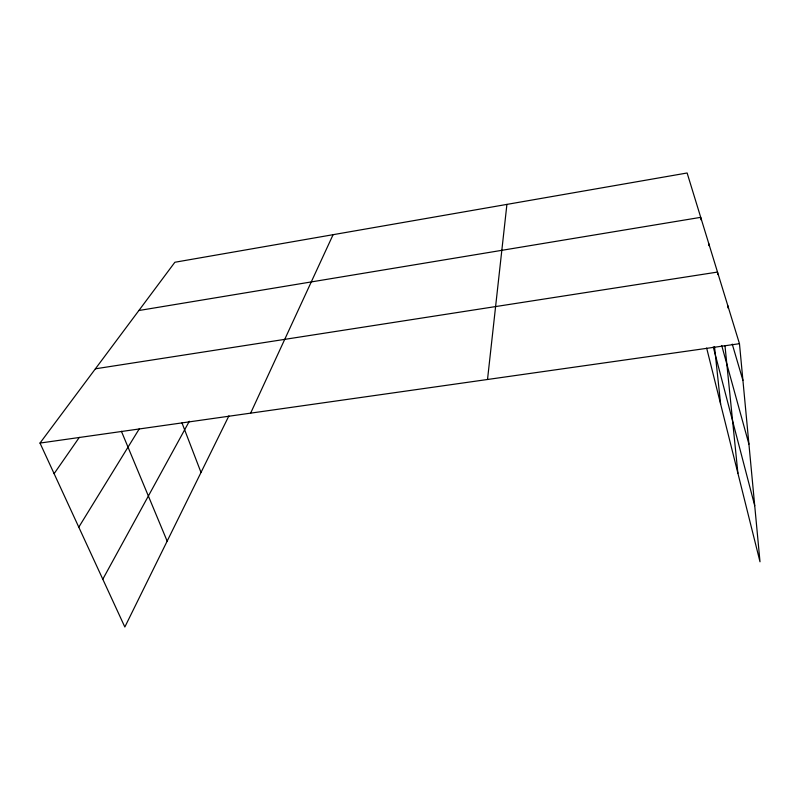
<?xml version="1.0" encoding="UTF-8"?>
<svg xmlns="http://www.w3.org/2000/svg" width="800" height="800" viewBox="0 0 800 800"><rect width="100%" height="100%" fill="white"/><g stroke="black" fill="none" stroke-linecap="round" stroke-linejoin="round"><path stroke-width="1.2" d="M487.52 379.48L506.91 204.4M250.64 413.14L333.1 234.68M228.9 415.87L124.84 627.01L40 443.07L174.87 262.26L687.12 172.99L739.47 343.69L760 561.79L706.65 348.05M102.8 579.21L189.33 421.25M78.79 527.16L139.5 428.49M54.11 473.66L79.34 437.35M138.87 310.52L700.72 217.34L700.99 219.81M95.39 368.81L717.51 272.07L717.76 274.55M40 443.07L739.47 343.69M121.4 431.27L167.16 541.13M181.99 422.91L201.01 472.46M732.25 344.11L742.92 380.37M721.7 345.47L748.92 444.13M713.26 346.91L754.72 505.69M714.49 346.55L720.62 404.02M708.65 243.19L708.91 245.66M724.98 345.78L737.9 473.25M727.78 305.58L728.02 308"/></g></svg>
